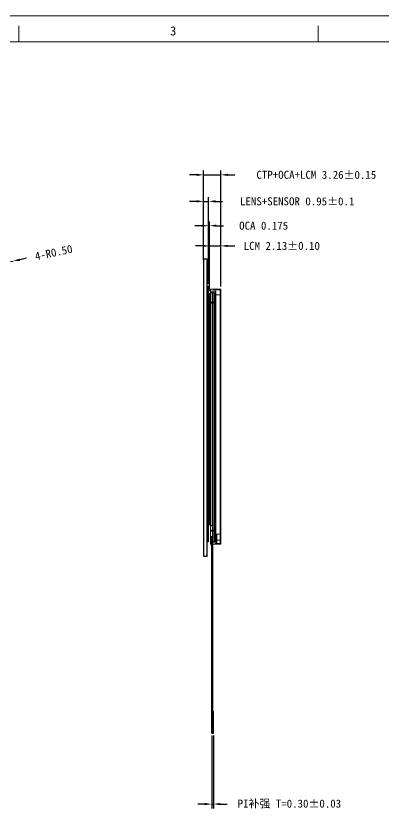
# Model space of a CAD drawing. Header units: millimetres. Extents: x 395 to 741, y -849 to -609.
# Drawn here: x 511 to 579.8, y -758.5 to -608.6 of the extents above; entities that cross this region are included whole.
import ezdxf

# ---------------------------------------------------------------- set-up
doc = ezdxf.new("R2010")
doc.units = ezdxf.units.MM
doc.header["$PDMODE"] = 3
doc.layers.get('0').update_dxf_attribs({"lineweight": 9})
doc.layers.get('Defpoints').update_dxf_attribs({"lineweight": 9})
doc.layers.add('DIM（标注）', color=3, linetype='Continuous')
doc.layers.add('R-Housing', color=7, linetype='Continuous', lineweight=20)
doc.layers.add('W-下铁框', color=4, linetype='Continuous', lineweight=20)
doc.styles.add('romans', font='romans.shx')
doc.styles.add('宋体', font='')
doc.styles.get('宋体').set_extended_font_data('FangSong_GB2312')
doc.dimstyles.new('STANDARD 03', dxfattribs={"dimscale": 0, "dimtxt": 1.5, "dimasz": 1.3, "dimexe": 0.8, "dimexo": 0.5, "dimgap": 0.5, "dimtad": 0, "dimzin": 0, "dimdsep": 46, "dimtxsty": 'romans', "dimcen": 2, "dimadec": 0, "dimazin": 0, "dimtfac": 1, "dimtmove": 0, "dimatfit": 3, "dimfxl": 1, "dimtolj": 1, "dimtzin": 0, "dimarcsym": 0})
doc.dimstyles.new('STANDARD 03$0', dxfattribs={"dimscale": 0, "dimtxt": 1.5, "dimasz": 1.3, "dimexe": 0.8, "dimexo": 0.5, "dimgap": 0.5, "dimtad": 0, "dimzin": 0, "dimdsep": 46, "dimtxsty": 'romans', "dimcen": 1, "dimclrd": 256, "dimclre": 256, "dimclrt": 256, "dimadec": 0, "dimazin": 0, "dimtfac": 1, "dimtmove": 0, "dimatfit": 3, "dimfxl": 1, "dimtolj": 1, "dimtzin": 0, "dimlwd": -1, "dimarcsym": 0})

# ---------------------------------------------------------------- blocks, each defined once
blk = doc.blocks.new('*D25')
at = {"layer": 'Defpoints', "color": 0, "transparency": 16777216}
for p in [(549.37, -651.64), (547.24, -660.64), (549.37, -659.74)]:
    blk.add_point(p, dxfattribs=at)
at = {"layer": 'DIM（标注）', "transparency": 16777216}
for p, q in [((545.94, -651.64), (544.64, -651.64)), ((547.24, -651.64), (549.37, -651.64)), ((550.67, -651.64), (551.97, -651.64))]:
    blk.add_line(p, q, dxfattribs=at)
at = {"layer": 'DIM（标注）', "lineweight": -2, "transparency": 16777216}
for p, q in [((547.24, -660.14), (547.24, -650.84)), ((549.37, -659.24), (549.37, -650.84))]:
    blk.add_line(p, q, dxfattribs=at)
at = {"layer": 'DIM（标注）', "transparency": 16777216}
for points in [[(545.94, -651.42), (545.94, -651.86), (547.24, -651.64)], [(550.67, -651.42), (550.67, -651.86), (549.37, -651.64)]]:
    blk.add_solid(points, dxfattribs=at)
at = {"layer": 'DIM（标注）', "transparency": 16777216, "insert": (560.79, -651.64), "char_height": 1.5, "attachment_point": 5, "style": '宋体'}
blk.add_mtext('\\A1;LCM 2.13%%P0.10', dxfattribs=at)
blk = doc.blocks.new('*D28')
at = {"layer": 'Defpoints', "color": 0, "transparency": 16777216}
for p in [(547.66, -742.9), (547.96, -742.9), (547.66, -756.22)]:
    blk.add_point(p, dxfattribs=at)
at = {"layer": 'DIM（标注）', "lineweight": -2, "transparency": 16777216}
for p, q in [((547.66, -743.4), (547.66, -757.02)), ((547.96, -743.4), (547.96, -757.02))]:
    blk.add_line(p, q, dxfattribs=at)
at = {"layer": 'DIM（标注）', "transparency": 16777216}
for p, q in [((546.36, -756.22), (545.06, -756.22)), ((547.66, -756.22), (547.96, -756.22)), ((549.26, -756.22), (550.56, -756.22))]:
    blk.add_line(p, q, dxfattribs=at)
for points in [[(546.36, -756), (546.36, -756.43), (547.66, -756.22)], [(549.26, -756), (549.26, -756.43), (547.96, -756.22)]]:
    blk.add_solid(points, dxfattribs=at)
at = {"layer": 'DIM（标注）', "transparency": 16777216, "insert": (562.21, -756.22), "char_height": 1.5, "attachment_point": 5, "style": '宋体'}
blk.add_mtext('\\A1;PI{\\fSimSun|b0|i0|c134|p2;补强} T=0.30%%P0.03', dxfattribs=at)
blk = doc.blocks.new('SH')
at = {"layer": 'R-Housing', "lineweight": 0}
for p, q in [((866.41, -779.91), (866.99, -779.91)), ((866.41, -779.91), (866.41, -827.71)), ((866.41, -780.31), (867.42, -780.31)), ((867.42, -780.31), (867.42, -827.36)), ((866.41, -782.32), (867.42, -782.32)), ((867.42, -780.96), (868.24, -780.96)), ((866.41, -782.52), (867.42, -782.52)), ((866.41, -825.07), (867.42, -825.07)), ((866.41, -825.27), (867.42, -825.27)), ((867.42, -825.81), (868.24, -825.81)), ((867.6, -825.81), (867.6, -827.36)), ((866.41, -827.31), (867.42, -827.31)), ((867.42, -827.36), (867.6, -827.36)), ((867.6, -826.91), (868.24, -826.91)), ((866.41, -827.71), (867.29, -827.71))]:
    blk.add_line(p, q, dxfattribs=at)
at = {"layer": 'R-Housing', "color": 5, "lineweight": 0}
blk.add_line((867.36, -780.31), (867.36, -827.36), dxfattribs=at)
at = {"layer": 'W-下铁框', "lineweight": 0}
for p, q in [((866.99, -779.91), (868.39, -779.91)), ((866.99, -780.06), (866.99, -779.91)), ((866.99, -780.06), (868.24, -780.06)), ((868.24, -780.06), (868.24, -827.56)), ((868.39, -779.91), (868.39, -827.71)), ((867.29, -827.56), (867.29, -827.71)), ((867.29, -827.56), (868.24, -827.56)), ((867.29, -827.71), (868.39, -827.71))]:
    blk.add_line(p, q, dxfattribs=at)
blk = doc.blocks.new('*D35')
at = {"layer": 'Defpoints', "color": 0, "transparency": 16777216}
for p in [(509.94, -654.59), (510.42, -654.49)]:
    blk.add_point(p, dxfattribs=at)
at = {"layer": 'DIM（标注）', "transparency": 16777216}
for p, q in [((509.94, -654.59), (510.42, -654.49)), ((512.97, -653.96), (511.7, -654.22))]:
    blk.add_line(p, q, dxfattribs=at)
blk.add_solid([(511.65, -654.01), (511.74, -654.44), (510.42, -654.49)], dxfattribs=at)
at = {"layer": 'DIM（标注）', "transparency": 16777216, "insert": (518.04, -652.89), "char_height": 1.5, "attachment_point": 5, "rotation": 11.9023, "style": '宋体'}
blk.add_mtext('\\A1;4-R0.50', dxfattribs=at)
blk = doc.blocks.new('*D36')
at = {"layer": 'Defpoints', "color": 0, "transparency": 16777216}
for p in [(547.24, -647.86), (547.07, -659.24), (547.24, -659.24)]:
    blk.add_point(p, dxfattribs=at)
at = {"layer": 'DIM（标注）', "lineweight": -2, "transparency": 16777216}
for p, q in [((547.07, -658.74), (547.07, -647.06)), ((547.24, -658.74), (547.24, -647.06))]:
    blk.add_line(p, q, dxfattribs=at)
at = {"layer": 'DIM（标注）', "transparency": 16777216}
for p, q in [((545.77, -647.86), (544.47, -647.86)), ((547.07, -647.86), (547.24, -647.86)), ((548.54, -647.86), (549.84, -647.86))]:
    blk.add_line(p, q, dxfattribs=at)
for points in [[(545.77, -647.64), (545.77, -648.07), (547.07, -647.86)], [(548.54, -647.64), (548.54, -648.07), (547.24, -647.86)]]:
    blk.add_solid(points, dxfattribs=at)
at = {"layer": 'DIM（标注）', "transparency": 16777216, "insert": (556.88, -647.86), "char_height": 1.5, "attachment_point": 5, "style": '宋体'}
blk.add_mtext('\\A1; OCA 0.175', dxfattribs=at)
blk = doc.blocks.new('*D37')
at = {"layer": 'Defpoints', "color": 0, "transparency": 16777216}
for p in [(547.07, -643.3), (546.12, -654.77), (547.07, -659.24)]:
    blk.add_point(p, dxfattribs=at)
at = {"layer": 'DIM（标注）', "lineweight": -2, "transparency": 16777216}
for p, q in [((546.12, -654.27), (546.12, -642.5)), ((547.07, -658.74), (547.07, -642.5))]:
    blk.add_line(p, q, dxfattribs=at)
at = {"layer": 'DIM（标注）', "transparency": 16777216}
for p, q in [((544.82, -643.3), (543.52, -643.3)), ((546.12, -643.3), (547.07, -643.3)), ((548.37, -643.3), (549.67, -643.3))]:
    blk.add_line(p, q, dxfattribs=at)
for points in [[(544.82, -643.08), (544.82, -643.51), (546.12, -643.3)], [(548.37, -643.08), (548.37, -643.51), (547.07, -643.3)]]:
    blk.add_solid(points, dxfattribs=at)
at = {"layer": 'DIM（标注）', "transparency": 16777216, "insert": (563.67, -643.3), "char_height": 1.5, "attachment_point": 5, "style": '宋体'}
blk.add_mtext('\\A1;LENS+SENSOR 0.95%%P0.1', dxfattribs=at)
blk = doc.blocks.new('*D38')
at = {"layer": 'Defpoints', "color": 0, "transparency": 16777216}
for p in [(549.37, -638.33), (546.12, -646.6), (549.37, -652.54)]:
    blk.add_point(p, dxfattribs=at)
at = {"layer": 'DIM（标注）', "transparency": 16777216}
for p, q in [((544.82, -638.33), (543.52, -638.33)), ((546.12, -638.33), (549.37, -638.33)), ((550.67, -638.33), (551.97, -638.33))]:
    blk.add_line(p, q, dxfattribs=at)
at = {"layer": 'DIM（标注）', "lineweight": -2, "transparency": 16777216}
for p, q in [((546.12, -646.1), (546.12, -637.53)), ((549.37, -652.04), (549.37, -637.53))]:
    blk.add_line(p, q, dxfattribs=at)
at = {"layer": 'DIM（标注）', "transparency": 16777216}
for points in [[(544.82, -638.11), (544.82, -638.54), (546.12, -638.33)], [(550.67, -638.11), (550.67, -638.54), (549.37, -638.33)]]:
    blk.add_solid(points, dxfattribs=at)
at = {"layer": 'DIM（标注）', "transparency": 16777216, "insert": (567.26, -638.33), "char_height": 1.5, "attachment_point": 5, "style": '宋体'}
blk.add_mtext('\\A1;CTP+OCA+LCM 3.26%%P0.15', dxfattribs=at)

msp = doc.modelspace()

# ---------------------------------------------------------------- linework, layer by layer
at = {"color": 7, "linetype": 'Continuous'}
msp.add_line((394.538, -608.565), (740.605, -608.565), dxfattribs=at)
at = {"linetype": 'Continuous'}
for p, q in [((511.521, -613.422), (511.521, -610.387)), ((567.584, -613.422), (567.584, -610.387)), ((399.395, -613.422), (735.748, -613.422))]:
    msp.add_line(p, q, dxfattribs=at)
at = {"layer": 'DIM（标注）', "color": 2}
for p, q in [((547.242, -660.645), (547.067, -660.645)), ((547.067, -660.645), (547.067, -703.845)), ((547.242, -703.845), (547.067, -703.845))]:
    msp.add_line(p, q, dxfattribs=at)
at = {"layer": 'DIM（标注）', "color": 30}
for p, q in [((547.662, -742.904), (547.662, -706.045)), ((547.792, -706.045), (547.792, -742.904)), ((547.962, -738.904, -6.25), (547.792, -738.904, -6.25)), ((547.962, -742.904, -6.25), (547.962, -738.904, -6.25)), ((547.662, -742.904, -6.25), (547.962, -742.904, -6.25))]:
    msp.add_line(p, q, dxfattribs=at)
at = {"layer": 'DIM（标注）', "color": 251, "true_color": 0x636466}
msp.add_lwpolyline([(546.117, -709.795), (546.817, -709.795), (546.817, -654.095), (546.117, -654.095)], close=True, dxfattribs=at)
at = {"layer": 'DIM（标注）', "color": 30, "true_color": 0xf26722}
msp.add_lwpolyline([(546.817, -707.045), (547.067, -707.045), (547.067, -659.245), (546.817, -659.245)], close=True, dxfattribs=at)
at = {"layer": 'DIM（标注）', "color": 6}
for points in [[(547.242, -703.845), (547.392, -703.845), (547.392, -660.645), (547.242, -660.645)], [(548.192, -703.845), (548.342, -703.845), (548.342, -660.645), (548.192, -660.645)]]:
    msp.add_lwpolyline(points, close=True, dxfattribs=at)
at = {"layer": 'DIM（标注）', "color": 4}
for points in [[(547.392, -704.045), (547.792, -704.045), (547.792, -660.445), (547.392, -660.445)], [(547.792, -707.045), (548.192, -707.045), (548.192, -660.445), (547.792, -660.445)]]:
    msp.add_lwpolyline(points, close=True, dxfattribs=at)

# ---------------------------------------------------------------- block references
at = {"layer": 'DIM（标注）', "color": 30}
msp.add_blockref('SH', (-319.014, 120.162), dxfattribs=at)

# ---------------------------------------------------------------- texts
at = {"color": 4, "linetype": 'Continuous', "style": '宋体'}
msp.add_text('3', height=1.7, dxfattribs=at).set_placement((539.862, -612.203))

# ---------------------------------------------------------------- dimensions: what is measured, and where the dimension line sits
at = {"layer": 'DIM（标注）', "color": 2}
dim = msp.add_linear_dim(base=(549.371618093, -638.326770599), p1=(546.116618093, -646.599373135), p2=(549.371618093, -652.544481025), text='CTP+OCA+LCM <>%%P0.15', dimstyle='STANDARD 03$0', override={"dimscale": 1, "dimtxsty": '宋体', "dimarcsym": 1}, dxfattribs=at)
dim.commit()
dim.dimension.update_dxf_attribs({"geometry": '*D38', "text_midpoint": (567.257332378, -638.326770599)})
for base, p1, p2, text, picture, middle in [((547.067, -643.297), (546.117, -654.77), (547.067, -659.245), 'LENS+SENSOR <>%%P0.1', '*D37', (563.667, -643.297)), ((547.242, -647.857), (547.067, -659.245), (547.242, -659.245), ' OCA 0.175', '*D36', (556.877, -647.857))]:
    dim = msp.add_linear_dim(base=base, p1=p1, p2=p2, text=text, dimstyle='STANDARD 03$0', override={"dimscale": 1, "dimtxsty": '宋体', "dimarcsym": 1}, dxfattribs=at)
    dim.commit()
    dim.dimension.update_dxf_attribs({"geometry": picture, "text_midpoint": middle, "dimtype": 160})
at = {"layer": 'DIM（标注）', "color": 30}
dim = msp.add_linear_dim(base=(549.372, -651.641), p1=(547.242, -660.645), p2=(549.372, -659.745), text='LCM <>%%P0.10', dimstyle='STANDARD 03$0', override={"dimscale": 1, "dimtxsty": '宋体', "dimfxl": 1.25}, dxfattribs=at)
dim.commit()
dim.dimension.update_dxf_attribs({"geometry": '*D25', "text_midpoint": (560.793, -651.641)})
dim = msp.add_radius_dim(center=(509.935, -654.595), mpoint=(510.425, -654.492), text='4-<>', dimstyle='STANDARD 03', override={"dimscale": 1, "dimtxsty": '宋体', "dimcen": 1, "dimclrd": 256, "dimclre": 256, "dimclrt": 256, "dimlwd": 65535, "dimarcsym": 1}, dxfattribs=at)
dim.commit()
dim.dimension.update_dxf_attribs({"geometry": '*D35', "text_midpoint": (518.036, -652.887)})
dim = msp.add_linear_dim(base=(547.662, -756.215), p1=(547.962, -742.904), p2=(547.662, -742.904), text='PI{\\fSimSun|b0|i0|c134|p2;补强} T=<>%%P0.03', dimstyle='STANDARD 03$0', override={"dimscale": 1, "dimtxsty": '宋体', "dimfxl": 1.25}, dxfattribs=at)
dim.commit()
dim.dimension.update_dxf_attribs({"geometry": '*D28', "text_midpoint": (562.207, -756.215), "dimtype": 160})

doc.saveas('drawing.dxf')
